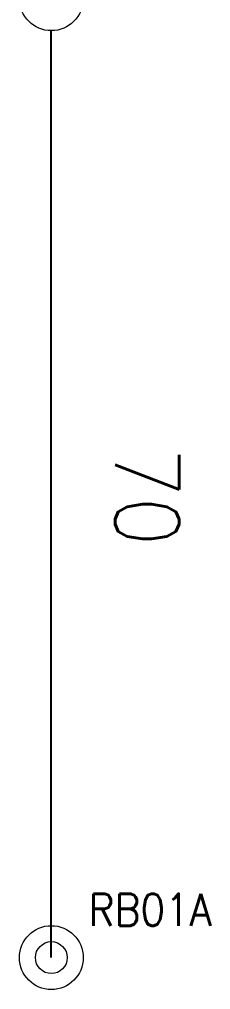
# Model space of a CAD drawing. Header units: inches. Extents: x 47316 to 59086, y 3141 to 11743.
# Drawn here: x 51561 to 51576, y 3486.2 to 3562.1 of the extents above; entities that cross this region are included whole.
import ezdxf

# ---------------------------------------------------------------- set-up
doc = ezdxf.new("R2010")
doc.units = ezdxf.units.IN
doc.header["$MEASUREMENT"] = 0
doc.styles.get("Standard").update_dxf_attribs({"font": ''})
doc.styles.get('Standard').set_extended_font_data('SimSun')
doc.linetypes.add('_VH_FELT_TAPE', pattern='A,0.4,-0.7,["FELT",Standard,S=0.3,R=0,X=-0.5,Y=-0.15],-0.7', length=1.8)

msp = doc.modelspace()

# ---------------------------------------------------------------- linework, layer by layer
at = {"color": 0, "linetype": '_VH_FELT_TAPE', "lineweight": -3, "ltscale": 5}
msp.add_polyline3d([(51563.514, 3488.676, 0), (51563.514, 3488.676, 0), (51563.514, 3561.179, 0)], dxfattribs=at)
at = {"color": 0, "linetype": 'Continuous', "lineweight": 15}
for centre, radius in [((51563.514, 3563.679), 2.5), ((51563.514, 3488.676), 2.5), ((51563.514, 3488.676), 1.25)]:
    msp.add_circle(centre, radius, dxfattribs=at)

# ---------------------------------------------------------------- texts
at = {"color": 7, "linetype": '_VH_FELT_TAPE', "lineweight": 18, "ltscale": 5, "insert": (51573.514, 3528.57), "char_height": 5, "width": 8.57143, "attachment_point": 1, "rotation": 270}
msp.add_mtext('\\Fromans.shx;\\W0.9000000000;\\T1.0000000000;\\o\\l70', dxfattribs=at)
at = {"color": 21, "linetype": 'Continuous', "lineweight": 15, "insert": (51566.442, 3493.676), "char_height": 2.5, "width": 10.71429, "attachment_point": 1}
msp.add_mtext('\\Fromans.shx;\\W0.9000000000;\\T1.0000000000;\\o\\lRB01A', dxfattribs=at)

doc.saveas('drawing.dxf')
